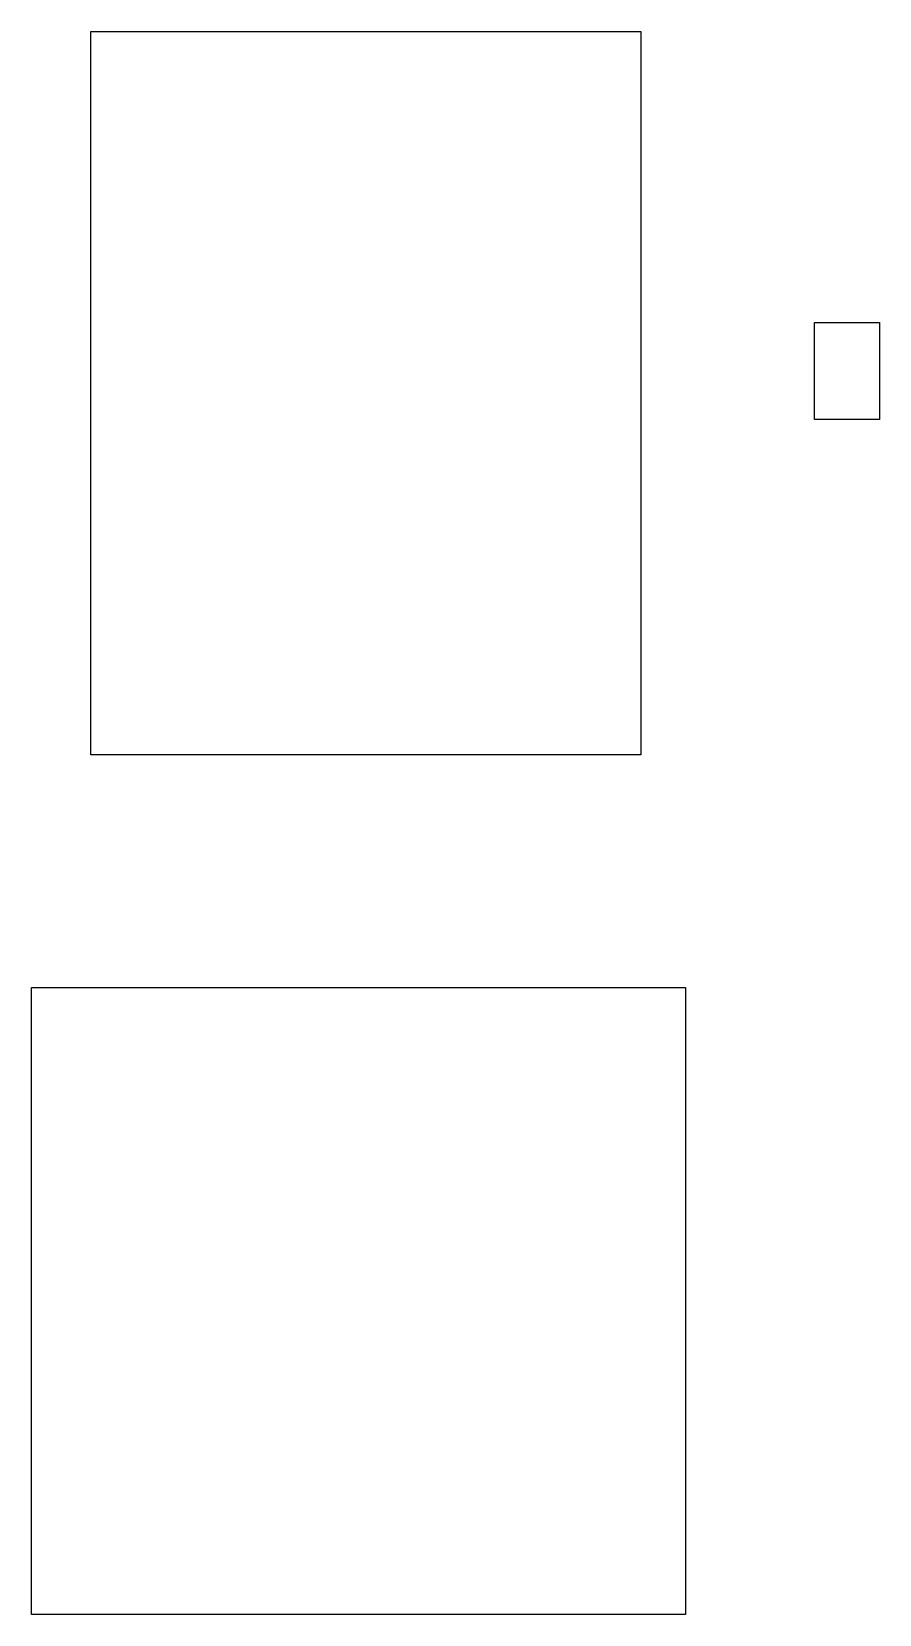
# Model space of a CAD drawing. Header units: millimetres. Extents: x -9564 to 100156, y -26854 to 24346.
# Drawn here: x -9564 to 911, y 3827 to 23388 of the extents above; entities that cross this region are included whole.
import ezdxf

# ---------------------------------------------------------------- set-up
doc = ezdxf.new("R2010")
doc.units = ezdxf.units.MM
doc.header["$LTSCALE"] = 100

msp = doc.modelspace()

# ---------------------------------------------------------------- linework, layer by layer
for p, q in [((111.163, 19793.252), (911.163, 19793.252)), ((111.163, 18593.252), (111.163, 19793.252)), ((911.163, 19793.252), (911.163, 18593.252)), ((911.163, 18593.252), (111.163, 18593.252))]:
    msp.add_line(p, q)
for points in [[(-2037.905, 23387.622), (-2037.905, 14450.313), (-8830.656, 14450.313), (-8830.656, 23387.622)], [(-9563.779, 11574.244), (-1486.147, 11574.244), (-1486.147, 3826.602), (-9563.779, 3826.602)]]:
    msp.add_lwpolyline(points, close=True)

doc.saveas('drawing.dxf')
